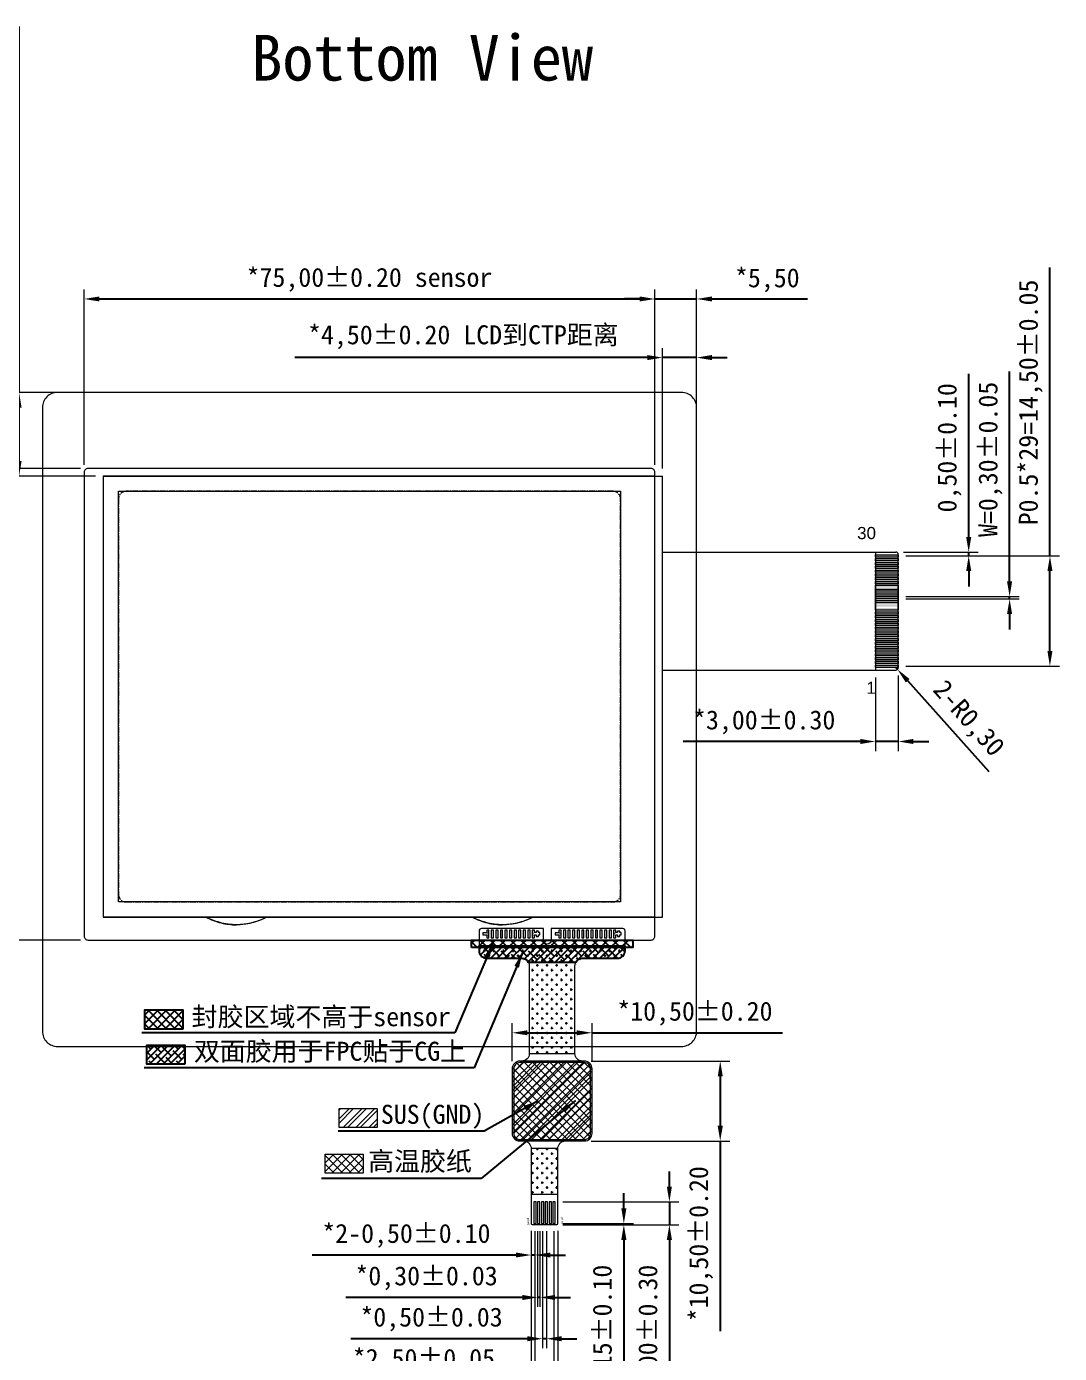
# Model space of a CAD drawing. Header units: millimetres. Extents: x 3549 to 4611, y 2266 to 2831.
# Drawn here: x 3860.1 to 3995.9, y 2617.6 to 2792.1 of the extents above; entities that cross this region are included whole.
import ezdxf

# ---------------------------------------------------------------- set-up
doc = ezdxf.new("R2010")
doc.units = ezdxf.units.MM
doc.linetypes.add('CENTER', pattern=[0.6, 0.375, -0.075, 0.075, -0.075])
for name, color, linetype in [('Adhesive', 2, 'Continuous'), ('Dim', 4, 'Continuous'), ('Mylar', 2, 'Continuous'), ('Sealant', 3, 'Continuous')]:
    doc.layers.add(name, color=color, linetype=linetype)
for name, color, linetype, lineweight in [('BACKLIGHT', 7, 'Continuous', 20), ('Cover Lens', 152, 'Continuous', 0), ('EMI', 5, 'Continuous', 0), ('FPC', 30, 'Continuous', 0), ('FPC Stiffener', 7, 'Continuous', 0), ('LCD', 4, 'Continuous', 20), ('Sensor', 6, 'Continuous', 0), ('TEXT', 7, 'Continuous', 30)]:
    doc.layers.add(name, color=color, linetype=linetype, lineweight=lineweight)
doc.styles.add('Arial', font='arial.ttf')
doc.styles.add('宋体', font='宋体.ttf')
doc.styles.add('常规', font='宋体.ttf')
doc.dimstyles.new('DIM', dxfattribs={"dimtxt": 2.5, "dimasz": 2, "dimexe": 1.25, "dimexo": 1, "dimgap": 1, "dimtad": 1, "dimzin": 1, "dimtxsty": '宋体', "dimcen": 2.5, "dimazin": 0, "dimtfac": 1, "dimtmove": 0, "dimatfit": 3, "dimfxl": 0, "dimlwe": 0, "dimarcsym": 0})

# ---------------------------------------------------------------- blocks, each defined once
blk = doc.blocks.new('CG2')
at = {"layer": 'Cover Lens'}
blk.add_lwpolyline([(43, -17), (43, 65, 0.414214), (41, 67), (-41, 67, 0.414214), (-43, 65), (-43, -17, 0.414214), (-41, -19), (41, -19, 0.414214)], format="xyb", close=True, dxfattribs=at)
blk.add_lwpolyline([(33, 0), (-33, 0), (-33, 54), (33, 54)], close=True, dxfattribs=at)
blk = doc.blocks.new('*D25')
at = {"layer": 'Defpoints', "color": 0}
for p in [(3942.69, 2756.24), (3867.69, 2733.45), (3942.69, 2733.45)]:
    blk.add_point(p, dxfattribs=at)
at = {"layer": 'Dim', "color": 0, "lineweight": 0}
for p, q in [((3867.69, 2734.45), (3867.69, 2757.49)), ((3942.69, 2734.45), (3942.69, 2757.49))]:
    blk.add_line(p, q, dxfattribs=at)
at = {"layer": 'Dim', "color": 0, "lineweight": -2}
blk.add_line((3869.69, 2756.24), (3940.69, 2756.24), dxfattribs=at)
at = {"layer": 'Dim', "color": 0}
for points in [[(3869.69, 2756.57), (3869.69, 2755.91), (3867.69, 2756.24)], [(3940.69, 2756.57), (3940.69, 2755.91), (3942.69, 2756.24)]]:
    blk.add_solid(points, dxfattribs=at)
at = {"layer": 'Dim', "color": 0, "insert": (3905.19, 2758.76), "char_height": 2.5, "attachment_point": 5, "style": '宋体'}
blk.add_mtext('{\\C2;*}75,00%%P0.20 sensor', dxfattribs=at)
blk = doc.blocks.new('*D26')
at = {"layer": 'Defpoints', "color": 0}
for p in [(3852.22, 2733.95), (3868.19, 2733.95), (3868.19, 2671.95)]:
    blk.add_point(p, dxfattribs=at)
at = {"layer": 'Dim', "color": 0, "lineweight": 0}
for p, q in [((3867.19, 2733.95), (3850.97, 2733.95)), ((3867.19, 2671.95), (3850.97, 2671.95))]:
    blk.add_line(p, q, dxfattribs=at)
at = {"layer": 'Dim', "color": 0, "lineweight": -2}
blk.add_line((3852.22, 2673.95), (3852.22, 2731.95), dxfattribs=at)
at = {"layer": 'Dim', "color": 0}
for points in [[(3851.89, 2731.95), (3852.56, 2731.95), (3852.22, 2733.95)], [(3851.89, 2673.95), (3852.56, 2673.95), (3852.22, 2671.95)]]:
    blk.add_solid(points, dxfattribs=at)
at = {"layer": 'Dim', "color": 0, "insert": (3849.7, 2702.95), "char_height": 2.5, "attachment_point": 5, "rotation": 90, "style": '宋体'}
blk.add_mtext('{\\C2;*}62,00%%P0.20 sensor', dxfattribs=at)
blk = doc.blocks.new('*D27')
at = {"layer": 'Defpoints', "color": 0}
for p in [(3852.22, 2743.95), (3864.19, 2743.95), (3868.19, 2733.95)]:
    blk.add_point(p, dxfattribs=at)
at = {"layer": 'Dim', "color": 0, "lineweight": -2}
for p, q in [((3852.22, 2743.95), (3852.22, 2758.31)), ((3852.22, 2735.95), (3852.22, 2741.95))]:
    blk.add_line(p, q, dxfattribs=at)
at = {"layer": 'Dim', "color": 0, "lineweight": 0}
for p, q in [((3863.19, 2743.95), (3850.97, 2743.95)), ((3867.19, 2733.95), (3850.97, 2733.95))]:
    blk.add_line(p, q, dxfattribs=at)
at = {"layer": 'Dim', "color": 0}
for points in [[(3851.89, 2741.95), (3852.56, 2741.95), (3852.22, 2743.95)], [(3851.89, 2735.95), (3852.56, 2735.95), (3852.22, 2733.95)]]:
    blk.add_solid(points, dxfattribs=at)
at = {"layer": 'Dim', "color": 0, "insert": (3849.77, 2752.13), "char_height": 2.5, "attachment_point": 5, "rotation": 90, "style": '宋体'}
blk.add_mtext('{\\C2;*}10,00', dxfattribs=at)
blk = doc.blocks.new('*D28')
at = {"layer": 'Defpoints', "color": 0}
for p in [(3948.19, 2756.24), (3948.19, 2741.95), (3942.69, 2733.45)]:
    blk.add_point(p, dxfattribs=at)
at = {"layer": 'Dim', "color": 0, "lineweight": 0}
for p, q in [((3942.69, 2734.45), (3942.69, 2757.49)), ((3948.19, 2742.95), (3948.19, 2757.49))]:
    blk.add_line(p, q, dxfattribs=at)
at = {"layer": 'Dim', "color": 0, "lineweight": -2}
for p, q in [((3940.69, 2756.24), (3938.69, 2756.24)), ((3942.69, 2756.24), (3948.19, 2756.24)), ((3950.19, 2756.24), (3962.78, 2756.24))]:
    blk.add_line(p, q, dxfattribs=at)
at = {"layer": 'Dim', "color": 0}
for points in [[(3940.69, 2756.57), (3940.69, 2755.91), (3942.69, 2756.24)], [(3950.19, 2756.57), (3950.19, 2755.91), (3948.19, 2756.24)]]:
    blk.add_solid(points, dxfattribs=at)
at = {"layer": 'Dim', "color": 0, "insert": (3957.48, 2758.7), "char_height": 2.5, "attachment_point": 5, "style": '宋体'}
blk.add_mtext('{\\C2;*}5,50', dxfattribs=at)
blk = doc.blocks.new('*D38')
at = {"layer": 'Defpoints', "color": 0}
for p in [(3934.44, 2659.75), (3923.94, 2655.02), (3934.44, 2655.02)]:
    blk.add_point(p, dxfattribs=at)
at = {"layer": 'Dim', "color": 0, "lineweight": 0}
for p, q in [((3923.94, 2656.02), (3923.94, 2661)), ((3934.44, 2656.02), (3934.44, 2661))]:
    blk.add_line(p, q, dxfattribs=at)
at = {"layer": 'Dim', "color": 0, "lineweight": -2}
for p, q in [((3925.94, 2659.75), (3932.44, 2659.75)), ((3934.44, 2659.75), (3959.47, 2659.75))]:
    blk.add_line(p, q, dxfattribs=at)
at = {"layer": 'Dim', "color": 0}
for points in [[(3925.94, 2660.08), (3925.94, 2659.42), (3923.94, 2659.75)], [(3932.44, 2660.08), (3932.44, 2659.42), (3934.44, 2659.75)]]:
    blk.add_solid(points, dxfattribs=at)
at = {"layer": 'Dim', "color": 0, "insert": (3947.96, 2662.27), "char_height": 2.5, "attachment_point": 5, "style": '宋体'}
blk.add_mtext('{\\C2;*}10,50%%P0.20', dxfattribs=at)
blk = doc.blocks.new('*D39')
at = {"layer": 'Defpoints', "color": 0}
for p in [(3933.32, 2656.02), (3933.32, 2645.52), (3951.29, 2645.52)]:
    blk.add_point(p, dxfattribs=at)
at = {"layer": 'Dim', "color": 0, "lineweight": 0}
for p, q in [((3934.32, 2656.02), (3952.54, 2656.02)), ((3934.32, 2645.52), (3952.54, 2645.52))]:
    blk.add_line(p, q, dxfattribs=at)
at = {"layer": 'Dim', "color": 0, "lineweight": -2}
for p, q in [((3951.29, 2654.02), (3951.29, 2647.52)), ((3951.29, 2645.52), (3951.29, 2620.5))]:
    blk.add_line(p, q, dxfattribs=at)
at = {"layer": 'Dim', "color": 0}
for points in [[(3950.96, 2654.02), (3951.63, 2654.02), (3951.29, 2656.02)], [(3950.96, 2647.52), (3951.63, 2647.52), (3951.29, 2645.52)]]:
    blk.add_solid(points, dxfattribs=at)
at = {"layer": 'Dim', "color": 0, "insert": (3948.77, 2632.01), "char_height": 2.5, "attachment_point": 5, "rotation": 90, "style": '宋体'}
blk.add_mtext('{\\C2;*}10,50%%P0.20', dxfattribs=at)
blk = doc.blocks.new('*D40')
at = {"layer": 'Defpoints', "color": 0}
for p in [(3926.44, 2634.72), (3926.94, 2634.67), (3926.44, 2630.53)]:
    blk.add_point(p, dxfattribs=at)
at = {"layer": 'Dim', "color": 0, "lineweight": 0}
for p, q in [((3926.44, 2633.72), (3926.44, 2629.28)), ((3926.94, 2633.67), (3926.94, 2629.28))]:
    blk.add_line(p, q, dxfattribs=at)
at = {"layer": 'Dim', "color": 0, "lineweight": -2}
for p, q in [((3924.44, 2630.53), (3897.64, 2630.53)), ((3926.94, 2630.53), (3926.44, 2630.53)), ((3928.94, 2630.53), (3930.94, 2630.53))]:
    blk.add_line(p, q, dxfattribs=at)
at = {"layer": 'Dim', "color": 0}
for points in [[(3924.44, 2630.86), (3924.44, 2630.2), (3926.44, 2630.53)], [(3928.94, 2630.86), (3928.94, 2630.2), (3926.94, 2630.53)]]:
    blk.add_solid(points, dxfattribs=at)
at = {"layer": 'Dim', "color": 0, "insert": (3910.04, 2633.05), "char_height": 2.5, "attachment_point": 5, "style": '宋体'}
blk.add_mtext('{\\C2;*}2-0,50%%P0.10', dxfattribs=at)
blk = doc.blocks.new('*D16')
at = {"layer": 'Defpoints', "color": 0}
for p in [(3927.29, 2634.67), (3927.59, 2634.67), (3927.29, 2624.95)]:
    blk.add_point(p, dxfattribs=at)
at = {"layer": 'Dim', "color": 0, "lineweight": 0}
for p, q in [((3927.29, 2633.67), (3927.29, 2623.7)), ((3927.59, 2633.67), (3927.59, 2623.7))]:
    blk.add_line(p, q, dxfattribs=at)
at = {"layer": 'Dim', "color": 0, "lineweight": -2}
for p, q in [((3925.29, 2624.95), (3902.08, 2624.95)), ((3927.59, 2624.95), (3927.29, 2624.95)), ((3929.59, 2624.95), (3931.59, 2624.95))]:
    blk.add_line(p, q, dxfattribs=at)
at = {"layer": 'Dim', "color": 0}
for points in [[(3925.29, 2625.28), (3925.29, 2624.61), (3927.29, 2624.95)], [(3929.59, 2625.28), (3929.59, 2624.61), (3927.59, 2624.95)]]:
    blk.add_solid(points, dxfattribs=at)
at = {"layer": 'Dim', "color": 0, "insert": (3912.69, 2627.47), "char_height": 2.5, "attachment_point": 5, "style": '宋体'}
blk.add_mtext('{\\C2;*}0,30%%P0.03', dxfattribs=at)
blk = doc.blocks.new('*D17')
at = {"layer": 'Defpoints', "color": 0}
for p in [(3927.94, 2634.67), (3928.44, 2634.67), (3927.94, 2619.52)]:
    blk.add_point(p, dxfattribs=at)
at = {"layer": 'Dim', "color": 0, "lineweight": 0}
for p, q in [((3927.94, 2633.67), (3927.94, 2618.27)), ((3928.44, 2633.67), (3928.44, 2618.27))]:
    blk.add_line(p, q, dxfattribs=at)
at = {"layer": 'Dim', "color": 0, "lineweight": -2}
for p, q in [((3925.94, 2619.52), (3902.73, 2619.52)), ((3928.44, 2619.52), (3927.94, 2619.52)), ((3930.44, 2619.52), (3932.44, 2619.52))]:
    blk.add_line(p, q, dxfattribs=at)
at = {"layer": 'Dim', "color": 0}
for points in [[(3925.94, 2619.86), (3925.94, 2619.19), (3927.94, 2619.52)], [(3930.44, 2619.86), (3930.44, 2619.19), (3928.44, 2619.52)]]:
    blk.add_solid(points, dxfattribs=at)
at = {"layer": 'Dim', "color": 0, "insert": (3913.34, 2622.05), "char_height": 2.5, "attachment_point": 5, "style": '宋体'}
blk.add_mtext('{\\C2;*}0,50%%P0.03', dxfattribs=at)
blk = doc.blocks.new('*D18')
at = {"layer": 'Defpoints', "color": 0}
for p in [(3926.94, 2634.67), (3929.44, 2634.67), (3926.94, 2614.1)]:
    blk.add_point(p, dxfattribs=at)
at = {"layer": 'Dim', "color": 0, "lineweight": 0}
for p, q in [((3926.94, 2633.67), (3926.94, 2612.85)), ((3929.44, 2633.67), (3929.44, 2612.85))]:
    blk.add_line(p, q, dxfattribs=at)
at = {"layer": 'Dim', "color": 0, "lineweight": -2}
for p, q in [((3924.94, 2614.1), (3901.73, 2614.1)), ((3929.44, 2614.1), (3926.94, 2614.1)), ((3931.44, 2614.1), (3933.44, 2614.1))]:
    blk.add_line(p, q, dxfattribs=at)
at = {"layer": 'Dim', "color": 0}
for points in [[(3924.94, 2614.43), (3924.94, 2613.76), (3926.94, 2614.1)], [(3931.44, 2614.43), (3931.44, 2613.76), (3929.44, 2614.1)]]:
    blk.add_solid(points, dxfattribs=at)
at = {"layer": 'Dim', "color": 0, "insert": (3912.34, 2616.62), "char_height": 2.5, "attachment_point": 5, "style": '宋体'}
blk.add_mtext('{\\C2;*}2,50%%P0.05', dxfattribs=at)
blk = doc.blocks.new('*D19')
at = {"layer": 'Defpoints', "color": 0}
for p in [(3926.44, 2634.72), (3929.94, 2634.72), (3926.44, 2608.41)]:
    blk.add_point(p, dxfattribs=at)
at = {"layer": 'Dim', "color": 0, "lineweight": 0}
for p, q in [((3926.44, 2633.72), (3926.44, 2607.16)), ((3929.94, 2633.72), (3929.94, 2607.16))]:
    blk.add_line(p, q, dxfattribs=at)
at = {"layer": 'Dim', "color": 0, "lineweight": -2}
for p, q in [((3924.44, 2608.41), (3901.19, 2608.41)), ((3929.94, 2608.41), (3926.44, 2608.41)), ((3931.94, 2608.41), (3933.94, 2608.41))]:
    blk.add_line(p, q, dxfattribs=at)
at = {"layer": 'Dim', "color": 0}
for points in [[(3924.44, 2608.75), (3924.44, 2608.08), (3926.44, 2608.41)], [(3931.94, 2608.75), (3931.94, 2608.08), (3929.94, 2608.41)]]:
    blk.add_solid(points, dxfattribs=at)
at = {"layer": 'Dim', "color": 0, "insert": (3911.82, 2610.93), "char_height": 2.5, "attachment_point": 5, "style": '宋体'}
blk.add_mtext('{\\C2;*}3,50%%P0.10', dxfattribs=at)
blk = doc.blocks.new('*D20')
at = {"layer": 'Defpoints', "color": 0}
for p in [(3929.59, 2634.67), (3929.59, 2634.52), (3938.62, 2634.52)]:
    blk.add_point(p, dxfattribs=at)
at = {"layer": 'Dim', "color": 0, "lineweight": -2}
for p, q in [((3938.62, 2636.67), (3938.62, 2638.67)), ((3938.62, 2634.67), (3938.62, 2634.52)), ((3938.62, 2632.52), (3938.62, 2609.27))]:
    blk.add_line(p, q, dxfattribs=at)
at = {"layer": 'Dim', "color": 0, "lineweight": 0}
for p, q in [((3930.59, 2634.67), (3939.87, 2634.67)), ((3930.59, 2634.52), (3939.87, 2634.52))]:
    blk.add_line(p, q, dxfattribs=at)
at = {"layer": 'Dim', "color": 0}
for points in [[(3938.29, 2636.67), (3938.96, 2636.67), (3938.62, 2634.67)], [(3938.29, 2632.52), (3938.96, 2632.52), (3938.62, 2634.52)]]:
    blk.add_solid(points, dxfattribs=at)
at = {"layer": 'Dim', "color": 0, "insert": (3936.1, 2619.9), "char_height": 2.5, "attachment_point": 5, "rotation": 90, "style": '宋体'}
blk.add_mtext('{\\C2;*}0,15%%P0.10', dxfattribs=at)
blk = doc.blocks.new('*D21')
at = {"layer": 'Defpoints', "color": 0}
for p in [(3929.59, 2637.52), (3929.59, 2634.52), (3944.61, 2634.52)]:
    blk.add_point(p, dxfattribs=at)
at = {"layer": 'Dim', "color": 0, "lineweight": -2}
for p, q in [((3944.61, 2639.52), (3944.61, 2641.52)), ((3944.61, 2637.52), (3944.61, 2634.52)), ((3944.61, 2632.52), (3944.61, 2609.27))]:
    blk.add_line(p, q, dxfattribs=at)
at = {"layer": 'Dim', "color": 0, "lineweight": 0}
for p, q in [((3930.59, 2637.52), (3945.86, 2637.52)), ((3930.59, 2634.52), (3945.86, 2634.52))]:
    blk.add_line(p, q, dxfattribs=at)
at = {"layer": 'Dim', "color": 0}
for points in [[(3944.27, 2639.52), (3944.94, 2639.52), (3944.61, 2637.52)], [(3944.27, 2632.52), (3944.94, 2632.52), (3944.61, 2634.52)]]:
    blk.add_solid(points, dxfattribs=at)
at = {"layer": 'Dim', "color": 0, "insert": (3942.09, 2619.9), "char_height": 2.5, "attachment_point": 5, "rotation": 90, "style": '宋体'}
blk.add_mtext('{\\C2;*}3,00%%P0.30', dxfattribs=at)
blk = doc.blocks.new('*D76')
at = {"layer": 'Defpoints', "color": 0}
for p in [(3948.19, 2748.53), (3943.69, 2732.95), (3948.19, 2733.74)]:
    blk.add_point(p, dxfattribs=at)
at = {"layer": 'Dim', "color": 0, "lineweight": 0}
for p, q in [((3943.69, 2733.95), (3943.69, 2749.78)), ((3948.19, 2734.74), (3948.19, 2749.78))]:
    blk.add_line(p, q, dxfattribs=at)
at = {"layer": 'Dim', "color": 0, "lineweight": -2}
for p, q in [((3941.69, 2748.53), (3895.36, 2748.53)), ((3948.19, 2748.53), (3943.69, 2748.53)), ((3950.19, 2748.53), (3952.19, 2748.53))]:
    blk.add_line(p, q, dxfattribs=at)
at = {"layer": 'Dim', "color": 0}
for points in [[(3941.69, 2748.87), (3941.69, 2748.2), (3943.69, 2748.53)], [(3950.19, 2748.87), (3950.19, 2748.2), (3948.19, 2748.53)]]:
    blk.add_solid(points, dxfattribs=at)
at = {"layer": 'Dim', "color": 0, "insert": (3917.53, 2751.21), "char_height": 2.5, "attachment_point": 5, "style": '宋体'}
blk.add_mtext('{\\C2;*}4,50%%P0.20 LCD到CTP距离', dxfattribs=at)
blk = doc.blocks.new('*D350')
at = {"layer": 'Defpoints', "color": 0}
for p in [(3971.69, 2707.45), (3974.69, 2707.75), (3971.69, 2698.05)]:
    blk.add_point(p, dxfattribs=at)
at = {"layer": 'Dim', "color": 0, "lineweight": 0}
for p, q in [((3971.69, 2706.45), (3971.69, 2696.8)), ((3974.69, 2706.75), (3974.69, 2696.8))]:
    blk.add_line(p, q, dxfattribs=at)
at = {"layer": 'Dim', "color": 0, "lineweight": -2}
for p, q in [((3969.69, 2698.05), (3946.44, 2698.05)), ((3974.69, 2698.05), (3971.69, 2698.05)), ((3976.69, 2698.05), (3978.69, 2698.05))]:
    blk.add_line(p, q, dxfattribs=at)
at = {"layer": 'Dim', "color": 0}
for points in [[(3969.69, 2698.39), (3969.69, 2697.72), (3971.69, 2698.05)], [(3976.69, 2698.39), (3976.69, 2697.72), (3974.69, 2698.05)]]:
    blk.add_solid(points, dxfattribs=at)
at = {"layer": 'Dim', "color": 0, "insert": (3957.07, 2700.57), "char_height": 2.5, "attachment_point": 5, "style": '宋体'}
blk.add_mtext('{\\C2;*}3,00%%P0.30', dxfattribs=at)
blk = doc.blocks.new('*D351')
at = {"layer": 'Defpoints', "color": 0}
for p in [(3974.39, 2722.95), (3974.69, 2722.45), (3983.95, 2722.95)]:
    blk.add_point(p, dxfattribs=at)
at = {"layer": 'Dim', "color": 0, "lineweight": -2}
for p, q in [((3983.95, 2724.95), (3983.95, 2746.38)), ((3983.95, 2722.45), (3983.95, 2722.95)), ((3983.95, 2720.45), (3983.95, 2718.45))]:
    blk.add_line(p, q, dxfattribs=at)
at = {"layer": 'Dim', "color": 0, "lineweight": 0}
for p, q in [((3975.39, 2722.95), (3985.2, 2722.95)), ((3975.69, 2722.45), (3985.2, 2722.45))]:
    blk.add_line(p, q, dxfattribs=at)
at = {"layer": 'Dim', "color": 0}
for points in [[(3983.62, 2724.95), (3984.29, 2724.95), (3983.95, 2722.95)], [(3983.62, 2720.45), (3984.29, 2720.45), (3983.95, 2722.45)]]:
    blk.add_solid(points, dxfattribs=at)
at = {"layer": 'Dim', "color": 0, "insert": (3981.43, 2736.67), "char_height": 2.5, "attachment_point": 5, "rotation": 90, "style": '宋体'}
blk.add_mtext('0,50%%P0.10', dxfattribs=at)
blk = doc.blocks.new('*D352')
at = {"layer": 'Defpoints', "color": 0}
for p in [(3974.69, 2722.45), (3994.63, 2722.45), (3974.69, 2707.95)]:
    blk.add_point(p, dxfattribs=at)
at = {"layer": 'Dim', "color": 0, "lineweight": -2}
for p, q in [((3994.63, 2722.45), (3994.63, 2760.37)), ((3994.63, 2709.95), (3994.63, 2720.45))]:
    blk.add_line(p, q, dxfattribs=at)
at = {"layer": 'Dim', "color": 0, "lineweight": 0}
for p, q in [((3975.69, 2722.45), (3995.88, 2722.45)), ((3975.69, 2707.95), (3995.88, 2707.95))]:
    blk.add_line(p, q, dxfattribs=at)
at = {"layer": 'Dim', "color": 0}
for points in [[(3994.3, 2720.45), (3994.96, 2720.45), (3994.63, 2722.45)], [(3994.3, 2709.95), (3994.96, 2709.95), (3994.63, 2707.95)]]:
    blk.add_solid(points, dxfattribs=at)
at = {"layer": 'Dim', "color": 0, "insert": (3992.11, 2742.63), "char_height": 2.5, "attachment_point": 5, "rotation": 90, "style": '宋体'}
blk.add_mtext('P0.5*29=14,50%%P0.05', dxfattribs=at)
blk = doc.blocks.new('*D353')
at = {"layer": 'Defpoints', "color": 0}
for p in [(3974.69, 2717.1), (3974.69, 2716.8), (3989.33, 2716.8)]:
    blk.add_point(p, dxfattribs=at)
at = {"layer": 'Dim', "color": 0, "lineweight": -2}
for p, q in [((3989.33, 2719.1), (3989.33, 2746.69)), ((3989.33, 2716.8), (3989.33, 2717.1)), ((3989.33, 2714.8), (3989.33, 2712.8))]:
    blk.add_line(p, q, dxfattribs=at)
at = {"layer": 'Dim', "color": 0, "lineweight": 0}
for p, q in [((3975.69, 2717.1), (3990.58, 2717.1)), ((3975.69, 2716.8), (3990.58, 2716.8))]:
    blk.add_line(p, q, dxfattribs=at)
at = {"layer": 'Dim', "color": 0}
for points in [[(3988.99, 2719.1), (3989.66, 2719.1), (3989.33, 2717.1)], [(3988.99, 2714.8), (3989.66, 2714.8), (3989.33, 2716.8)]]:
    blk.add_solid(points, dxfattribs=at)
at = {"layer": 'Dim', "color": 0, "insert": (3986.81, 2735.15), "char_height": 2.5, "attachment_point": 5, "rotation": 90, "style": '宋体'}
blk.add_mtext('W=0,30%%P0.05', dxfattribs=at)
blk = doc.blocks.new('*D354')
at = {"layer": 'Defpoints', "color": 0}
for p in [(3974.39, 2707.75), (3974.59, 2707.53)]:
    blk.add_point(p, dxfattribs=at)
at = {"layer": 'Dim', "color": 0, "lineweight": -2}
for p, q in [((3974.39, 2707.75), (3974.59, 2707.53)), ((3986.65, 2694.05), (3975.93, 2706.04))]:
    blk.add_line(p, q, dxfattribs=at)
at = {"layer": 'Dim', "color": 0}
blk.add_solid([(3976.18, 2706.26), (3975.68, 2705.81), (3974.59, 2707.53)], dxfattribs=at)
at = {"layer": 'Dim', "color": 0, "insert": (3983.79, 2700.94), "char_height": 2.5, "attachment_point": 5, "rotation": 311.8358, "style": '宋体'}
blk.add_mtext('2-R0,30', dxfattribs=at)
blk = doc.blocks.new('LCDB')
at = {"layer": 'FPC'}
for points in [[(31, 47.35), (31, 47.65), (28, 47.65), (28, 47.35)], [(31, 46.85), (31, 47.15), (28, 47.15), (28, 46.85)], [(31, 46.35), (31, 46.65), (28, 46.65), (28, 46.35)], [(31, 45.85), (31, 46.15), (28, 46.15), (28, 45.85)], [(31, 45.35), (31, 45.65), (28, 45.65), (28, 45.35)], [(31, 44.85), (31, 45.15), (28, 45.15), (28, 44.85)], [(31, 44.35), (31, 44.65), (28, 44.65), (28, 44.35)], [(31, 43.85), (31, 44.15), (28, 44.15), (28, 43.85)], [(31, 43.35), (31, 43.65), (28, 43.65), (28, 43.35)], [(31, 42.85), (31, 43.15), (28, 43.15), (28, 42.85)], [(31, 42.35), (31, 42.65), (28, 42.65), (28, 42.35)], [(31, 41.85), (31, 42.15), (28, 42.15), (28, 41.85)], [(31, 41.35), (31, 41.65), (28, 41.65), (28, 41.35)], [(31, 40.85), (31, 41.15), (28, 41.15), (28, 40.85)], [(31, 40.35), (31, 40.65), (28, 40.65), (28, 40.35)], [(31, 39.85), (31, 40.15), (28, 40.15), (28, 39.85)], [(31, 39.35), (31, 39.65), (28, 39.65), (28, 39.35)], [(31, 38.85), (31, 39.15), (28, 39.15), (28, 38.85)], [(31, 38.35), (31, 38.65), (28, 38.65), (28, 38.35)], [(31, 37.85), (31, 38.15), (28, 38.15), (28, 37.85)], [(31, 37.35), (31, 37.65), (28, 37.65), (28, 37.35)], [(31, 36.85), (31, 37.15), (28, 37.15), (28, 36.85)], [(31, 36.35), (31, 36.65), (28, 36.65), (28, 36.35)], [(31, 35.85), (31, 36.15), (28, 36.15), (28, 35.85)], [(31, 35.35), (31, 35.65), (28, 35.65), (28, 35.35)], [(31, 34.85), (31, 35.15), (28, 35.15), (28, 34.85)], [(31, 34.35), (31, 34.65), (28, 34.65), (28, 34.35)], [(31, 33.85), (31, 34.15), (28, 34.15), (28, 33.85)], [(31, 33.35), (31, 33.65), (28, 33.65), (28, 33.35)], [(31, 32.85), (31, 33.15), (28, 33.15), (28, 32.85)]]:
    blk.add_hatch(color=256, dxfattribs=at).paths.add_polyline_path(points)
at = {"color": 130, "linetype": 'Continuous'}
for p, q in [((-1, 58), (-73.5, 58)), ((-73.5, 58), (-73.5, 0)), ((-1, 0), (-73.5, 0))]:
    blk.add_line(p, q, dxfattribs=at)
for points in [[(-60, 0), (-59.36, -0.32), (-58.37, -0.7), (-57.01, -0.96), (-56.33, -1), (-56, -1)], [(-52, 0), (-52.64, -0.32), (-53.63, -0.7), (-54.99, -0.96), (-55.67, -1), (-56, -1)], [(-25, 0), (-24.36, -0.32), (-23.37, -0.7), (-22.01, -0.96), (-21.33, -1), (-21, -1)], [(-17, 0), (-17.64, -0.32), (-18.63, -0.7), (-19.99, -0.96), (-20.67, -1), (-21, -1)]]:
    blk.add_open_spline(points, degree=3, knots=[0, 0, 0, 0, 0.514033, 0.758878, 1, 1, 1, 1], dxfattribs=at)
at = {"layer": 'BACKLIGHT', "lineweight": 15}
for p, q in [((-73.5, 58), (0, 58)), ((-73.5, 58), (-73.5, 0)), ((0, 0), (0, 58)), ((-73.5, 0), (0, 0))]:
    blk.add_line(p, q, dxfattribs=at)
at = {"layer": 'FPC'}
for p, q in [((0, 48), (30.7, 48)), ((28, 48), (28, 32.5)), ((31, 32.8), (31, 47.7)), ((0, 32.5), (30.7, 32.5))]:
    blk.add_line(p, q, dxfattribs=at)
for points in [[(31, 47.35), (28, 47.35), (28, 47.65), (31, 47.65)], [(31, 46.85), (28, 46.85), (28, 47.15), (31, 47.15)], [(31, 46.35), (28, 46.35), (28, 46.65), (31, 46.65)], [(31, 45.85), (28, 45.85), (28, 46.15), (31, 46.15)], [(31, 45.35), (28, 45.35), (28, 45.65), (31, 45.65)], [(31, 44.85), (28, 44.85), (28, 45.15), (31, 45.15)], [(31, 44.35), (28, 44.35), (28, 44.65), (31, 44.65)], [(31, 43.85), (28, 43.85), (28, 44.15), (31, 44.15)], [(31, 40.35), (28, 40.35), (28, 43.65), (31, 43.65)], [(31, 42.85), (28, 42.85), (28, 43.15), (31, 43.15)], [(31, 42.35), (28, 42.35), (28, 42.65), (31, 42.65)], [(31, 41.85), (28, 41.85), (28, 42.15), (31, 42.15)], [(31, 41.35), (28, 41.35), (28, 41.65), (31, 41.65)], [(31, 39.85), (28, 39.85), (28, 40.15), (31, 40.15)], [(31, 39.35), (28, 39.35), (28, 39.65), (31, 39.65)], [(31, 38.85), (28, 38.85), (28, 39.15), (31, 39.15)], [(31, 38.35), (28, 38.35), (28, 38.65), (31, 38.65)], [(31, 37.85), (28, 37.85), (28, 38.15), (31, 38.15)], [(31, 37.35), (28, 37.35), (28, 37.65), (31, 37.65)], [(31, 36.85), (28, 36.85), (28, 37.15), (31, 37.15)], [(31, 36.35), (28, 36.35), (28, 36.65), (31, 36.65)], [(31, 35.85), (28, 35.85), (28, 36.15), (31, 36.15)], [(31, 35.35), (28, 35.35), (28, 35.65), (31, 35.65)], [(31, 34.85), (28, 34.85), (28, 35.15), (31, 35.15)], [(31, 34.35), (28, 34.35), (28, 34.65), (31, 34.65)], [(31, 33.85), (28, 33.85), (28, 34.15), (31, 34.15)], [(31, 33.35), (28, 33.35), (28, 33.65), (31, 33.65)], [(31, 32.85), (28, 32.85), (28, 33.15), (31, 33.15)]]:
    blk.add_lwpolyline(points, close=True, dxfattribs=at)
for centre, start, end in [((30.7, 47.7), 0, 90), ((30.7, 32.8), 270, 0)]:
    blk.add_arc(centre, 0.3, start, end, dxfattribs=at)
at = {"layer": 'LCD', "linetype": 'CENTER', "ltscale": 2}
blk.add_lwpolyline([(-71.5, 55), (-71.5, 3, 0.414214), (-70.5, 2), (-6.5, 2, 0.414214), (-5.5, 3), (-5.5, 55, 0.414214), (-6.5, 56), (-70.5, 56, 0.414214)], format="xyb", close=True, dxfattribs=at)
at = {"layer": 'LCD'}
for points in [[(-52, 0, -0.049067), (-53.82, -0.7, -0.066912), (-56, -1, -0.066912), (-58.18, -0.7, -0.049067), (-60, 0)], [(-17, 0, -0.049067), (-18.82, -0.7, -0.066912), (-21, -1, -0.066912), (-23.18, -0.7, -0.049067), (-25, 0)]]:
    blk.add_lwpolyline(points, format="xyb", dxfattribs=at)
at = {"layer": 'TEXT', "lineweight": 20, "char_height": 1.6, "width": 35.0546, "attachment_point": 1, "style": 'Arial'}
for s, insert in [('30', (25.59, 51.31)), ('1', (26.81, 30.97))]:
    blk.add_mtext(s, dxfattribs=dict(at, insert=insert))
blk = doc.blocks.new('*D358')
at = {"layer": 'Defpoints', "color": 0}
for p in [(3859.13, 2743.95), (3871.1, 2743.95), (3870.19, 2732.95)]:
    blk.add_point(p, dxfattribs=at)
at = {"layer": 'LCD', "color": 0, "lineweight": -2}
for p, q in [((3859.13, 2743.95), (3859.13, 2792.06)), ((3859.13, 2734.95), (3859.13, 2741.95))]:
    blk.add_line(p, q, dxfattribs=at)
at = {"layer": 'LCD', "color": 0, "lineweight": 0}
for p, q in [((3870.1, 2743.95), (3857.88, 2743.95)), ((3869.19, 2732.95), (3857.88, 2732.95))]:
    blk.add_line(p, q, dxfattribs=at)
at = {"layer": 'LCD', "color": 0}
for points in [[(3858.79, 2741.95), (3859.46, 2741.95), (3859.13, 2743.95)], [(3858.79, 2734.95), (3859.46, 2734.95), (3859.13, 2732.95)]]:
    blk.add_solid(points, dxfattribs=at)
at = {"layer": 'LCD', "color": 0, "insert": (3856.45, 2769.01), "char_height": 2.5, "attachment_point": 5, "rotation": 90, "style": '宋体'}
blk.add_mtext('{\\C2;*}11,00%%P0.20 LCD到CTP距离', dxfattribs=at)

msp = doc.modelspace()

# ---------------------------------------------------------------- hatches: boundary and pattern name
at = {"layer": 'Adhesive'}
h = msp.add_hatch(dxfattribs=at)
h.set_pattern_fill('ANSI38', color=256, scale=0.2, style=0)
h.set_pattern_definition([(45, (1445.5195, -0.919), (-0.44901281, 0.44901281), []), (135, (1445.5195, -0.919), (-1.34703842, 0.44901281), [1.5875, -0.9525])])
edge = h.paths.add_edge_path()
edge.add_line((3938.793, 2671.151), (3919.593, 2671.151))
edge.add_line((3919.593, 2671.151), (3919.593, 2670.551))
edge.add_arc((3920.593, 2670.551), 1, 180, 270)
edge.add_line((3920.593, 2669.551), (3925.193, 2669.551))
edge.add_arc((3925.194, 2668.551), 0.999, 29.98089, 90.03421, ccw=False)
edge.add_line((3926.059, 2669.051), (3932.327, 2669.051))
edge.add_arc((3933.192, 2668.551), 0.999, 89.96533, 150.01937, ccw=False)
edge.add_line((3933.193, 2669.551), (3937.793, 2669.551))
edge.add_arc((3937.793, 2670.551), 1, 270, 360)
edge.add_line((3938.793, 2670.551), (3938.793, 2671.151))
h = msp.add_hatch(dxfattribs=at)
h.set_pattern_fill('ANSI38', color=256, scale=0.2, style=0)
h.set_pattern_definition([(45, (1628.6854, -3.2424), (-0.44901281, 0.44901281), []), (135, (1628.6854, -3.2424), (-1.34703842, 0.44901281), [1.5875, -0.9525])])
h.paths.add_polyline_path([(3880.917, 2655.636), (3875.917, 2655.636), (3875.917, 2658.136), (3880.917, 2658.136)])
at = {"layer": 'EMI', "lineweight": 0}
h = msp.add_hatch(dxfattribs=at)
h.set_pattern_fill('CROSS', color=256, scale=0.1, style=0)
h.set_pattern_definition([(0, (1445.5195, -0.919), (0.635, 0.635), [0.3175, -0.9525]), (90, (1445.67825, -1.07774), (-0.635, 0.635), [0.3175, -0.9525])])
h.paths.add_polyline_path([(3926.443, 2644.525), (3926.443, 2638.525), (3929.943, 2638.525), (3929.943, 2644.525)])
edge = h.paths.add_edge_path()
edge.add_line((3938.793, 2670.951), (3919.593, 2670.951))
edge.add_line((3919.593, 2670.951), (3919.593, 2670.551))
edge.add_arc((3920.593, 2670.551), 1, 180, 270)
edge.add_line((3920.593, 2669.551), (3925.193, 2669.551))
edge.add_arc((3925.194, 2668.551), 0.999, -0.35919, 90.03421, ccw=False)
edge.add_line((3926.193, 2668.545), (3926.193, 2657.025))
edge.add_line((3926.193, 2657.025), (3932.193, 2657.025))
edge.add_line((3932.193, 2657.025), (3932.193, 2668.545))
edge.add_arc((3933.192, 2668.551), 0.999, 89.96533, 180.35965, ccw=False)
edge.add_line((3933.193, 2669.551), (3937.793, 2669.551))
edge.add_arc((3937.793, 2670.551), 1, 270, 360)
edge.add_line((3938.793, 2670.551), (3938.793, 2670.951))
at = {"layer": 'FPC Stiffener', "lineweight": 0}
h = msp.add_hatch(dxfattribs=at)
h.set_pattern_fill('ANSI32', color=256, scale=0.2, style=0)
h.set_pattern_definition([(45, (1445.5195, -0.919), (-1.3470384, 1.3470384), []), (45, (1446.4175, -0.919), (-1.3470384, 1.3470384), [])])
edge = h.paths.add_edge_path()
edge.add_line((3934.243, 2646.525), (3934.243, 2655.025))
edge.add_arc((3933.443, 2655.025), 0.8, 360, 450)
edge.add_line((3933.443, 2655.825), (3924.943, 2655.825))
edge.add_arc((3924.943, 2655.025), 0.8, 90, 180)
edge.add_line((3924.143, 2655.025), (3924.143, 2646.525))
edge.add_arc((3924.943, 2646.525), 0.8, 180, 270)
edge.add_line((3924.943, 2645.725), (3933.443, 2645.725))
edge.add_arc((3933.443, 2646.525), 0.8, 270, 360)
h = msp.add_hatch(dxfattribs=at)
h.set_pattern_fill('ANSI32', color=256, scale=0.125, style=0)
h.set_pattern_definition([(45, (2679.8237, 2023.1233), (-0.841899, 0.841899), []), (45, (2680.3849, 2023.1233), (-0.841899, 0.841899), [])])
h.paths.add_polyline_path([(3906.212, 2647.277), (3901.212, 2647.277), (3901.212, 2649.777), (3906.212, 2649.777)])
at = {"layer": 'Mylar', "lineweight": 0}
h = msp.add_hatch(dxfattribs=at)
h.set_pattern_fill('ANSI37', color=256, scale=0.25, style=0)
edge = h.paths.add_edge_path()
edge.add_line((3923.943, 2655.025), (3923.943, 2646.525))
edge.add_arc((3924.943, 2646.525), 1, 180, 270)
edge.add_line((3924.943, 2645.525), (3933.443, 2645.525))
edge.add_arc((3933.443, 2646.525), 1, 270, 360)
edge.add_line((3934.443, 2646.525), (3934.443, 2655.025))
edge.add_arc((3933.443, 2655.025), 1, 360, 450)
edge.add_line((3933.443, 2656.025), (3924.943, 2656.025))
edge.add_arc((3924.943, 2655.025), 1, 90, 180)
h = msp.add_hatch(dxfattribs=at)
h.set_pattern_fill('ANSI37', color=256, scale=0.25, style=0)
h.set_pattern_definition([(45, (2679.6471, 2034.7219), (-0.561266, 0.561266), []), (135, (2679.6471, 2034.7219), (-0.561266, -0.561266), [])])
h.paths.add_polyline_path([(3904.36, 2641.294), (3899.36, 2641.294), (3899.36, 2643.794), (3904.36, 2643.794)])
at = {"layer": 'Sealant'}
h = msp.add_hatch(dxfattribs=at)
h.set_pattern_fill('ANSI37', color=256, scale=0.3, style=0)
h.set_pattern_definition([(45, (1445.5195, -0.919), (-0.6735192, 0.6735192), []), (135, (1445.5195, -0.919), (-0.6735192, -0.6735192), [])])
h.paths.add_polyline_path([(3918.593, 2670.951), (3918.593, 2671.951), (3939.793, 2671.951), (3939.793, 2670.951)])
h = msp.add_hatch(dxfattribs=at)
h.set_pattern_fill('ANSI37', color=256, scale=0.25, style=0)
h.set_pattern_definition([(45, (2638.0292, 2065.4329), (-0.561266, 0.561266), []), (135, (2638.0292, 2065.4329), (-0.561266, -0.561266), [])])
h.paths.add_polyline_path([(3880.67, 2660.248), (3875.67, 2660.248), (3875.67, 2662.748), (3880.67, 2662.748)])

# ---------------------------------------------------------------- linework, layer by layer
at = {"layer": 'Adhesive'}
msp.add_lwpolyline([(3938.793, 2671.151), (3919.593, 2671.151), (3919.593, 2670.551, 0.4142136), (3920.593, 2669.551), (3925.193, 2669.551, -0.2681985), (3926.059, 2669.051), (3932.327, 2669.051, -0.2682019), (3933.193, 2669.551), (3937.793, 2669.551, 0.4142136), (3938.793, 2670.551)], format="xyb", close=True, dxfattribs=at)
msp.add_lwpolyline([(3880.917, 2655.636), (3875.917, 2655.636), (3875.917, 2658.136), (3880.917, 2658.136)], close=True, dxfattribs=at)
at = {"layer": 'EMI'}
msp.add_lwpolyline([(3938.793, 2670.951), (3919.593, 2670.951), (3919.593, 2670.551, 0.4142136), (3920.593, 2669.551), (3925.193, 2669.551, -0.416226), (3926.193, 2668.545), (3926.193, 2657.025), (3932.193, 2657.025), (3932.193, 2668.545, -0.4162307), (3933.193, 2669.551), (3937.793, 2669.551, 0.4142136), (3938.793, 2670.551)], format="xyb", close=True, dxfattribs=at)
msp.add_lwpolyline([(3926.443, 2644.525), (3926.443, 2638.525), (3929.943, 2638.525), (3929.943, 2644.525)], close=True, dxfattribs=at)
at = {"layer": 'FPC'}
for points in [[(3926.643, 2634.525), (3929.743, 2634.525, 0.4142136), (3929.943, 2634.725), (3929.943, 2644.525, -0.4142136), (3930.943, 2645.525), (3933.443, 2645.525, 0.4142136), (3934.443, 2646.525), (3934.443, 2655.025, 0.4142136), (3933.443, 2656.025), (3933.193, 2656.025, -0.4142136), (3932.193, 2657.025), (3932.193, 2668.545, -0.4162307), (3933.193, 2669.551), (3937.793, 2669.551, 0.4142136), (3938.793, 2670.551), (3938.793, 2673.151, 0.4142136), (3938.493, 2673.451), (3929.081, 2673.451), (3929.081, 2671.921, -1), (3928.081, 2671.921), (3928.081, 2673.451), (3919.893, 2673.451, 0.4142136), (3919.593, 2673.151), (3919.593, 2670.551, 0.4142136), (3920.593, 2669.551), (3925.193, 2669.551, -0.416226), (3926.193, 2668.545), (3926.193, 2657.025, -0.4142136), (3925.193, 2656.025), (3924.943, 2656.025, 0.4142136), (3923.943, 2655.025), (3923.943, 2646.525, 0.4142136), (3924.943, 2645.525), (3925.443, 2645.525, -0.4142136), (3926.443, 2644.525), (3926.443, 2634.725, 0.4142136)], [(3923.943, 2655.025), (3923.943, 2646.525, 0.4142136), (3924.943, 2645.525), (3933.443, 2645.525, 0.4142136), (3934.443, 2646.525), (3934.443, 2655.025, 0.4142136), (3933.443, 2656.025), (3924.943, 2656.025, 0.4142136)]]:
    msp.add_lwpolyline(points, format="xyb", close=True, dxfattribs=at)
at = {"layer": 'FPC', "color": 2}
for points in [[(3920.591, 2672.251), (3920.891, 2672.251), (3920.891, 2673.251), (3920.591, 2673.251), (3920.591, 2672.912), (3920.091, 2672.912), (3920.091, 2672.612), (3920.591, 2672.612)], [(3926.591, 2673.251), (3926.591, 2672.251), (3926.891, 2672.251), (3926.891, 2672.622), (3927.086, 2672.622), (3927.086, 2672.405), (3927.386, 2672.405), (3927.386, 2672.622), (3927.583, 2672.622), (3927.583, 2672.922), (3927.386, 2672.922), (3927.386, 2673.123), (3927.086, 2673.123), (3927.086, 2672.922), (3926.891, 2672.922), (3926.891, 2673.251)], [(3930.081, 2672.251), (3930.381, 2672.251), (3930.381, 2673.251), (3930.081, 2673.251), (3930.081, 2672.912), (3929.581, 2672.912), (3929.581, 2672.612), (3930.081, 2672.612)], [(3937.281, 2673.251), (3937.281, 2672.251), (3937.581, 2672.251), (3937.581, 2672.622), (3937.776, 2672.622), (3937.776, 2672.405), (3938.076, 2672.405), (3938.076, 2672.622), (3938.273, 2672.622), (3938.273, 2672.922), (3938.076, 2672.922), (3938.076, 2673.123), (3937.776, 2673.123), (3937.776, 2672.922), (3937.581, 2672.922), (3937.581, 2673.251)]]:
    msp.add_lwpolyline(points, close=True, dxfattribs=at)
at = {"layer": 'FPC'}
for points in [[(3921.491, 2672.251), (3921.491, 2673.251), (3921.191, 2673.251), (3921.191, 2672.251)], [(3922.091, 2672.251), (3922.091, 2673.251), (3921.791, 2673.251), (3921.791, 2672.251)], [(3922.691, 2672.251), (3922.691, 2673.251), (3922.391, 2673.251), (3922.391, 2672.251)], [(3923.291, 2672.251), (3923.291, 2673.251), (3922.991, 2673.251), (3922.991, 2672.251)], [(3923.891, 2672.251), (3923.891, 2673.251), (3923.591, 2673.251), (3923.591, 2672.251)], [(3924.491, 2672.251), (3924.491, 2673.251), (3924.191, 2673.251), (3924.191, 2672.251)], [(3925.091, 2672.251), (3925.091, 2673.251), (3924.791, 2673.251), (3924.791, 2672.251)], [(3925.691, 2672.251), (3925.691, 2673.251), (3925.391, 2673.251), (3925.391, 2672.251)], [(3926.291, 2672.251), (3926.291, 2673.251), (3925.991, 2673.251), (3925.991, 2672.251)], [(3930.981, 2672.251), (3930.981, 2673.251), (3930.681, 2673.251), (3930.681, 2672.251)], [(3931.581, 2672.251), (3931.581, 2673.251), (3931.281, 2673.251), (3931.281, 2672.251)], [(3932.181, 2672.251), (3932.181, 2673.251), (3931.881, 2673.251), (3931.881, 2672.251)], [(3932.781, 2672.251), (3932.781, 2673.251), (3932.481, 2673.251), (3932.481, 2672.251)], [(3933.381, 2672.251), (3933.381, 2673.251), (3933.081, 2673.251), (3933.081, 2672.251)], [(3933.981, 2672.251), (3933.981, 2673.251), (3933.681, 2673.251), (3933.681, 2672.251)], [(3934.581, 2672.251), (3934.581, 2673.251), (3934.281, 2673.251), (3934.281, 2672.251)], [(3935.181, 2672.251), (3935.181, 2673.251), (3934.881, 2673.251), (3934.881, 2672.251)], [(3935.781, 2672.251), (3935.781, 2673.251), (3935.481, 2673.251), (3935.481, 2672.251)], [(3936.381, 2672.251), (3936.381, 2673.251), (3936.081, 2673.251), (3936.081, 2672.251)], [(3936.981, 2672.251), (3936.981, 2673.251), (3936.681, 2673.251), (3936.681, 2672.251)], [(3926.793, 2634.675), (3927.093, 2634.675), (3927.093, 2637.525), (3926.793, 2637.525)], [(3927.293, 2634.675), (3927.593, 2634.675), (3927.593, 2637.525), (3927.293, 2637.525)], [(3927.793, 2634.675), (3928.093, 2634.675), (3928.093, 2637.525), (3927.793, 2637.525)], [(3928.293, 2634.675), (3928.593, 2634.675), (3928.593, 2637.525), (3928.293, 2637.525)], [(3928.793, 2634.675), (3929.093, 2634.675), (3929.093, 2637.525), (3928.793, 2637.525)], [(3929.293, 2634.675), (3929.593, 2634.675), (3929.593, 2637.525), (3929.293, 2637.525)]]:
    msp.add_lwpolyline(points, close=True, dxfattribs=at)
at = {"layer": 'FPC Stiffener', "lineweight": 0}
msp.add_lwpolyline([(3934.243, 2646.525), (3934.243, 2655.025, 0.4142136), (3933.443, 2655.825), (3924.943, 2655.825, 0.4142136), (3924.143, 2655.025), (3924.143, 2646.525, 0.4142136), (3924.943, 2645.725), (3933.443, 2645.725, 0.4142136)], format="xyb", close=True, dxfattribs=at)
msp.add_lwpolyline([(3906.212, 2647.277), (3901.212, 2647.277), (3901.212, 2649.777), (3906.212, 2649.777)], close=True, dxfattribs=at)
at = {"layer": 'Mylar', "lineweight": 0}
msp.add_lwpolyline([(3923.943, 2655.025), (3923.943, 2646.525, 0.4142136), (3924.943, 2645.525), (3933.443, 2645.525, 0.4142136), (3934.443, 2646.525), (3934.443, 2655.025, 0.4142136), (3933.443, 2656.025), (3924.943, 2656.025, 0.4142136)], format="xyb", close=True, dxfattribs=at)
msp.add_lwpolyline([(3904.36, 2641.294), (3899.36, 2641.294), (3899.36, 2643.794), (3904.36, 2643.794)], close=True, dxfattribs=at)
at = {"layer": 'Sealant'}
for points in [[(3918.593, 2670.951), (3918.593, 2671.951), (3939.793, 2671.951), (3939.793, 2670.951)], [(3880.67, 2660.248), (3875.67, 2660.248), (3875.67, 2662.748), (3880.67, 2662.748)]]:
    msp.add_lwpolyline(points, close=True, dxfattribs=at)
at = {"layer": 'Sensor'}
msp.add_lwpolyline([(3867.693, 2733.451), (3867.693, 2672.451, 0.4142136), (3868.193, 2671.951), (3942.193, 2671.951, 0.4142136), (3942.693, 2672.451), (3942.693, 2733.451, 0.4142136), (3942.193, 2733.951), (3868.193, 2733.951, 0.4142136)], format="xyb", close=True, dxfattribs=at)

# ---------------------------------------------------------------- block references
at = {"layer": 'Cover Lens'}
msp.add_blockref('CG2', (3905.193, 2676.951), dxfattribs=at)
at = {"layer": 'LCD'}
msp.add_blockref('LCDB', (3943.693, 2674.951), dxfattribs=at)

# ---------------------------------------------------------------- texts
at = {"layer": 'Dim'}
for s, height, style, p in [('GND', 0.2, '常规', (3920.651, 2672.985)), ('GND', 0.2, '常规', (3926.624, 2672.985)), ('GND', 0.2, '常规', (3930.114, 2672.985)), ('GND', 0.2, '常规', (3937.336, 2672.985)), ('pin6', 0.3, '宋体', (3925.938, 2635.421)), ('pin1', 0.3, '宋体', (3930.395, 2635.494))]:
    msp.add_text(s, height=height, rotation=270, dxfattribs=dict(at, style=style)).set_placement(p)
at = {"layer": 'Dim', "color": 2, "lineweight": 0, "insert": (3912.107, 2787.906), "char_height": 6, "attachment_point": 5, "style": '宋体'}
msp.add_mtext('Bottom View', dxfattribs=at)
at = {"layer": 'Dim', "linetype": 'ByBlock', "lineweight": 0, "char_height": 2.5, "attachment_point": 5, "style": '宋体'}
for s, insert in [('封胶区域不高于sensor', (3898.847, 2661.718)), ('双面胶用于FPC贴于CG上', (3899.993, 2657.181)), ('SUS(GND)', (3913.481, 2648.698)), ('高温胶纸', (3911.832, 2642.721))]:
    msp.add_mtext(s, dxfattribs=dict(at, insert=insert))

# ---------------------------------------------------------------- dimensions: what is measured, and where the dimension line sits
at = {"layer": 'Dim'}
for base, p1, p2, text, picture, middle in [((3942.693, 2756.24), (3867.693, 2733.451), (3942.693, 2733.451), '{\\C2;*}<>%%P0.20 sensor', '*D25', (3905.193, 2758.761)), ((3948.193, 2756.24), (3942.693, 2733.451), (3948.193, 2741.951), '{\\C2;*}<>', '*D28', (3957.485, 2758.699)), ((3971.693, 2698.053), (3974.693, 2707.751), (3971.693, 2707.451), '{\\C2;*}<>%%P0.30', '*D350', (3957.068, 2700.574)), ((3934.443, 2659.751), (3923.943, 2655.025), (3934.443, 2655.025), '{\\C2;*}<>%%P0.20', '*D38', (3947.957, 2662.272)), ((3926.443, 2630.531), (3926.943, 2634.675), (3926.443, 2634.725), '{\\C2;*}2-<>%%P0.10', '*D40', (3910.04, 2633.052)), ((3926.443, 2608.412), (3929.943, 2634.725), (3926.443, 2634.725), '{\\C2;*}<>%%P0.10', '*D19', (3911.818, 2610.933)), ((3926.943, 2614.097), (3929.443, 2634.675), (3926.943, 2634.675), '{\\C2;*}<>%%P0.05', '*D18', (3912.339, 2616.618)), ((3927.293, 2624.947), (3927.593, 2634.675), (3927.293, 2634.675), '{\\C2;*}<>%%P0.03', '*D16', (3912.689, 2627.467)), ((3927.943, 2619.525), (3928.443, 2634.675), (3927.943, 2634.675), '{\\C2;*}<>%%P0.03', '*D17', (3913.339, 2622.046))]:
    dim = msp.add_linear_dim(base=base, p1=p1, p2=p2, text=text, dimstyle='DIM', dxfattribs=at)
    dim.commit()
    dim.dimension.update_dxf_attribs({"geometry": picture, "text_midpoint": middle})
for base, p1, p2, text, picture, middle in [((3994.631, 2722.451), (3974.693, 2707.951), (3974.693, 2722.451), 'P0.5*29=<>%%P0.05', '*D352', (3994.631, 2742.631)), ((3989.328, 2716.801), (3974.693, 2717.101), (3974.693, 2716.801), 'W=<>%%P0.05', '*D353', (3989.328, 2735.149)), ((3951.292, 2645.525), (3933.318, 2656.025), (3933.318, 2645.525), '{\\C2;*}<>%%P0.20', '*D39', (3951.292, 2632.011))]:
    dim = msp.add_linear_dim(base=base, p1=p1, p2=p2, angle=90, text=text, dimstyle='DIM', dxfattribs=at)
    dim.commit()
    dim.dimension.update_dxf_attribs({"geometry": picture, "text_midpoint": middle, "dimtype": 160})
for base, p1, p2, text, picture, middle in [((3852.223, 2743.951), (3868.193, 2733.951), (3864.193, 2743.951), '{\\C2;*}<>', '*D27', (3849.765, 2752.131)), ((3983.952, 2722.951), (3974.693, 2722.451), (3974.393, 2722.951), '<>%%P0.10', '*D351', (3981.431, 2736.666)), ((3852.223, 2733.951), (3868.193, 2671.951), (3868.193, 2733.951), '{\\C2;*}<>%%P0.20 sensor', '*D26', (3849.703, 2702.951)), ((3944.606, 2634.525), (3929.593, 2637.525), (3929.593, 2634.525), '{\\C2;*}<>%%P0.30', '*D21', (3942.086, 2619.9)), ((3938.624, 2634.525), (3929.593, 2634.675), (3929.593, 2634.525), '{\\C2;*}<>%%P0.10', '*D20', (3936.103, 2619.9))]:
    dim = msp.add_linear_dim(base=base, p1=p1, p2=p2, angle=90, text=text, dimstyle='DIM', dxfattribs=at)
    dim.commit()
    dim.dimension.update_dxf_attribs({"geometry": picture, "text_midpoint": middle})
dim = msp.add_linear_dim(base=(3948.193, 2748.534), p1=(3943.693, 2732.951), p2=(3948.193, 2733.74), text='{\\C2;*}<>%%P0.20 LCD到CTP距离', dimstyle='DIM', dxfattribs=at)
dim.commit()
dim.dimension.update_dxf_attribs({"geometry": '*D76', "text_midpoint": (3917.526, 2748.534), "dimtype": 160})
dim = msp.add_radius_dim(center=(3974.393, 2707.751), mpoint=(3974.593, 2707.527), text='2-<>', dimstyle='DIM', dxfattribs=at)
dim.commit()
dim.dimension.update_dxf_attribs({"geometry": '*D354', "text_midpoint": (3983.789, 2700.94)})
at = {"layer": 'LCD'}
dim = msp.add_linear_dim(base=(3859.128, 2743.951), p1=(3870.193, 2732.951), p2=(3871.096, 2743.951), angle=90, text='{\\C2;*}<>%%P0.20 LCD到CTP距离', dimstyle='DIM', dxfattribs=at)
dim.commit()
dim.dimension.update_dxf_attribs({"geometry": '*D358', "text_midpoint": (3856.454, 2769.006)})

# ---------------------------------------------------------------- leaders
at = {"layer": 'Dim'}
for points in [[(3921.451, 2671.611), (3916.394, 2659.739), (3875.285, 2659.739)], [(3925.31, 2670.278), (3918.935, 2655.127), (3875.57, 2655.127)], [(3932.275, 2650.863), (3919.885, 2640.585), (3898.859, 2640.585)], [(3927.348, 2650.821), (3920.279, 2646.818), (3901.064, 2646.818)]]:
    msp.add_leader(points, dimstyle='DIM', override={"dimgap": 1, "dimtad": 0}, dxfattribs=at)

doc.saveas('drawing.dxf')
